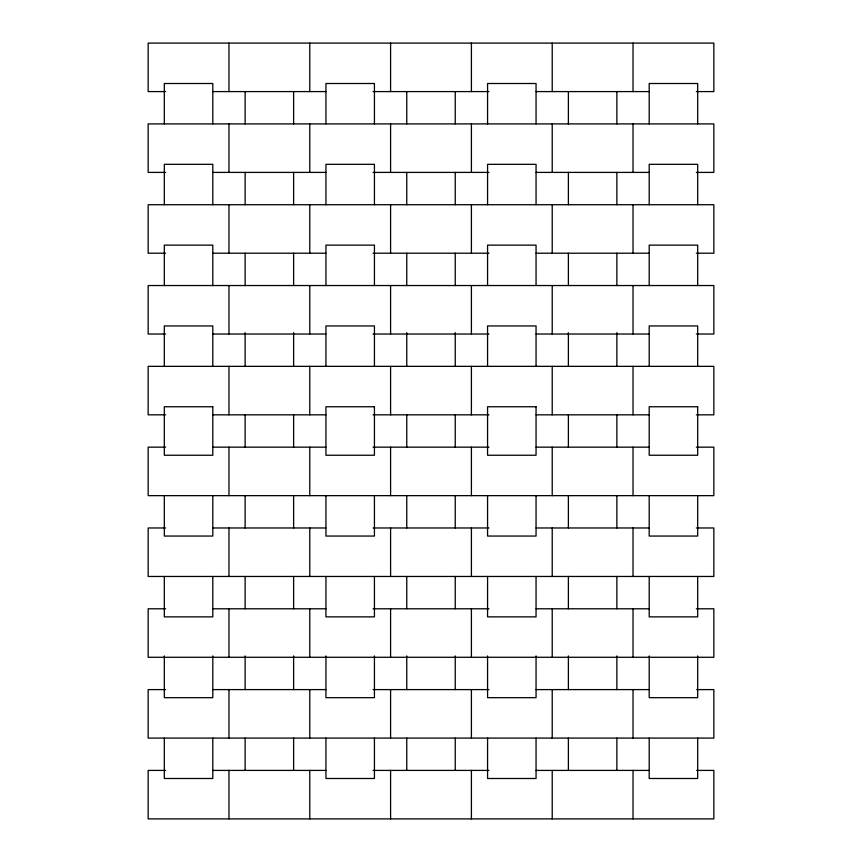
<?xml version="1.0" encoding="UTF-8"?>
<svg xmlns="http://www.w3.org/2000/svg" width="862" height="862" viewBox="0 0 862 862"><rect width="100%" height="100%" fill="white"/><g stroke="black" fill="none" stroke-linecap="round" stroke-linejoin="round"><path stroke-width="1.29" d="M165.666 91.587L148.156 91.587L148.156 43.1L713.844 43.1L713.844 91.587L696.334 91.587M212.806 91.587L325.944 91.587M373.084 91.587L488.916 91.587M536.056 91.587L649.194 91.587M165.666 172.4L148.156 172.4L148.156 123.912L713.844 123.912L713.844 172.4L696.334 172.4M212.806 172.4L325.944 172.4M373.084 172.4L488.916 172.4M536.056 172.4L649.194 172.4M165.666 253.212L148.156 253.212L148.156 204.725L713.844 204.725L713.844 253.212L696.334 253.212M212.806 253.212L325.944 253.212M373.084 253.212L488.916 253.212M536.056 253.212L649.194 253.212M165.666 334.025L148.156 334.025L148.156 285.537L713.844 285.537L713.844 334.025L696.334 334.025M212.806 334.025L325.944 334.025M373.084 334.025L488.916 334.025M536.056 334.025L649.194 334.025M165.666 414.837L148.156 414.837L148.156 366.35L713.844 366.35L713.844 414.837L696.334 414.837M212.806 414.837L325.944 414.837M373.084 414.837L488.916 414.837M536.056 414.837L649.194 414.837M165.666 447.162L148.156 447.162L148.156 495.65L713.844 495.65L713.844 447.162L696.334 447.162M212.806 447.162L325.944 447.162M373.084 447.162L488.916 447.162M536.056 447.162L649.194 447.162M165.666 527.975L148.156 527.975L148.156 576.462L713.844 576.462L713.844 527.975L696.334 527.975M212.806 527.975L325.944 527.975M373.084 527.975L488.916 527.975M536.056 527.975L649.194 527.975M165.666 608.787L148.156 608.787L148.156 657.275L713.844 657.275L713.844 608.787L696.334 608.787M212.806 608.787L325.944 608.787M373.084 608.787L488.916 608.787M536.056 608.787L649.194 608.787M165.666 689.6L148.156 689.6L148.156 738.087L713.844 738.087L713.844 689.6L696.625 689.6M212.806 689.6L325.944 689.6M373.084 689.6L488.916 689.6M536.056 689.6L648.924 689.6M165.666 770.412L148.156 770.412L148.156 818.9L713.844 818.9L713.844 770.412L696.625 770.412M212.806 770.412L325.944 770.412M373.084 770.412L488.916 770.412M536.056 770.412L648.924 770.412M697.681 123.912L697.681 83.506L649.194 83.506L649.194 123.912M697.681 204.725L697.681 164.319L649.194 164.319L649.194 204.725M697.681 285.537L697.681 245.131L649.194 245.131L649.194 285.537M697.681 366.35L697.681 325.944L649.194 325.944L649.194 366.35M697.681 495.65L697.681 536.056L649.194 536.056L649.194 495.65M697.681 576.462L697.681 616.869L649.194 616.869L649.194 576.462M697.681 655.928L697.681 697.681L649.194 697.681L649.194 655.928M697.681 738.087L697.681 778.494L649.194 778.494L649.194 738.087M633.031 43.1L633.031 91.587M633.031 123.912L633.031 172.4M633.031 204.725L633.031 253.212M633.031 285.537L633.031 334.025M633.031 366.35L633.031 414.837M633.031 447.162L633.031 495.65M633.031 527.975L633.031 576.462M633.031 608.787L633.031 657.275M633.031 689.6L633.031 738.087M633.031 770.412L633.031 818.9M616.869 91.587L616.869 123.912M616.869 172.4L616.869 204.725M616.869 253.212L616.869 285.537M616.869 332.678L616.869 366.35M616.869 414.837L616.869 447.162M616.869 495.65L616.869 527.975M616.869 576.462L616.869 608.787M616.869 655.928L616.869 689.6M616.869 738.087L616.869 770.412M568.381 91.587L568.381 123.912M568.381 172.4L568.381 204.725M568.381 253.212L568.381 285.537M568.381 332.678L568.381 366.35M568.381 414.837L568.381 447.162M568.381 495.65L568.381 527.975M568.381 576.462L568.381 608.787M568.381 655.928L568.381 689.6M568.381 738.087L568.381 770.412M552.219 43.1L552.219 91.587M552.219 123.912L552.219 172.4M552.219 204.725L552.219 253.212M552.219 285.537L552.219 334.025M552.219 366.35L552.219 414.837M552.219 447.162L552.219 495.65M552.219 527.975L552.219 576.462M552.219 608.787L552.219 657.275M552.219 689.6L552.219 738.087M552.219 770.412L552.219 818.9M536.056 123.912L536.056 83.506L487.569 83.506L487.569 123.912M536.056 204.725L536.056 164.319L487.569 164.319L487.569 204.725M536.056 285.537L536.056 245.131L487.569 245.131L487.569 285.537M536.056 366.35L536.056 325.944L487.569 325.944L487.569 366.35M536.056 495.65L536.056 536.056L487.569 536.056L487.569 495.65M536.056 576.462L536.056 616.869L487.569 616.869L487.569 576.462M536.056 655.928L536.056 697.681L487.569 697.681L487.569 655.928M536.056 738.087L536.056 778.494L487.569 778.494L487.569 738.087M471.406 43.1L471.406 91.587M471.406 123.912L471.406 172.4M471.406 204.725L471.406 253.212M471.406 285.537L471.406 334.025M471.406 366.35L471.406 414.837M471.406 447.162L471.406 495.65M471.406 527.975L471.406 576.462M471.406 608.787L471.406 657.275M471.406 689.6L471.406 738.087M471.406 770.412L471.406 818.9M455.244 91.587L455.244 123.912M455.244 172.4L455.244 204.725M455.244 253.212L455.244 285.537M455.244 332.678L455.244 366.35M455.244 414.837L455.244 447.162M455.244 495.65L455.244 527.975M455.244 576.462L455.244 608.787M455.244 655.928L455.244 689.6M455.244 738.087L455.244 770.412M406.756 91.587L406.756 123.912M406.756 172.4L406.756 204.725M406.756 253.212L406.756 285.537M406.756 332.678L406.756 366.35M406.756 414.837L406.756 447.162M406.756 495.65L406.756 527.975M406.756 576.462L406.756 608.787M406.756 655.928L406.756 689.6M406.756 738.087L406.756 770.412M390.594 43.1L390.594 91.587M390.594 123.912L390.594 172.4M390.594 204.725L390.594 253.212M390.594 285.537L390.594 334.025M390.594 366.35L390.594 414.837M390.594 447.162L390.594 495.65M390.594 527.975L390.594 576.462M390.594 608.787L390.594 657.275M390.594 689.6L390.594 738.087M390.594 770.412L390.594 818.9M374.431 123.912L374.431 83.506L325.944 83.506L325.944 123.912M374.431 204.725L374.431 164.319L325.944 164.319L325.944 204.725M374.431 285.537L374.431 245.131L325.944 245.131L325.944 285.537M374.431 366.35L374.431 325.944L325.944 325.944L325.944 366.35M374.431 495.65L374.431 536.056L325.944 536.056L325.944 495.65M374.431 576.462L374.431 616.869L325.944 616.869L325.944 576.462M374.431 655.928L374.431 697.681L325.944 697.681L325.944 655.928M374.431 738.087L374.431 778.494L325.944 778.494L325.944 738.087M309.781 43.1L309.781 91.587M309.781 123.912L309.781 172.4M309.781 204.725L309.781 253.212M309.781 285.537L309.781 334.025M309.781 366.35L309.781 414.837M309.781 447.162L309.781 495.65M309.781 527.975L309.781 576.462M309.781 608.787L309.781 657.275M309.781 689.6L309.781 738.087M309.781 770.412L309.781 818.9M293.619 91.587L293.619 123.912M293.619 172.4L293.619 204.725M293.619 253.212L293.619 285.537M293.619 332.678L293.619 366.35M293.619 414.837L293.619 447.162M293.619 495.65L293.619 527.975M293.619 576.462L293.619 608.787M293.619 655.928L293.619 689.6M293.619 738.087L293.619 770.412M245.131 91.587L245.131 123.912M245.131 172.4L245.131 204.725M245.131 253.212L245.131 285.537M245.131 332.678L245.131 366.35M245.131 414.837L245.131 447.162M245.131 495.65L245.131 527.975M245.131 576.462L245.131 608.787M245.131 655.928L245.131 689.6M245.131 738.087L245.131 770.412M228.969 43.1L228.969 91.587M228.969 123.912L228.969 172.4M228.969 204.725L228.969 253.212M228.969 285.537L228.969 334.025M228.969 366.35L228.969 414.837M228.969 447.162L228.969 495.65M228.969 527.975L228.969 576.462M228.969 608.787L228.969 657.275M228.969 689.6L228.969 738.087M228.969 770.412L228.969 818.9M212.806 123.912L212.806 83.506L164.319 83.506L164.319 123.912M212.806 204.725L212.806 164.319L164.319 164.319L164.319 204.725M212.806 285.537L212.806 245.131L164.319 245.131L164.319 285.537M212.806 366.35L212.806 325.944L164.319 325.944L164.319 366.35M212.806 495.65L212.806 536.056L164.319 536.056L164.319 495.65M212.806 576.462L212.806 616.869L164.319 616.869L164.319 576.462M212.806 655.928L212.806 697.681L164.319 697.681L164.319 655.928M212.806 738.087L212.806 778.494L164.319 778.494L164.319 738.087M212.806 406.756L164.319 406.756L164.319 455.244L212.806 455.244L212.806 406.756M374.431 406.756L325.944 406.756L325.944 455.244L374.431 455.244L374.431 406.756M536.056 406.756L487.569 406.756L487.569 455.244L536.056 455.244L536.056 406.756M697.681 406.756L649.194 406.756L649.194 455.244L697.681 455.244L697.681 406.756"/></g></svg>
